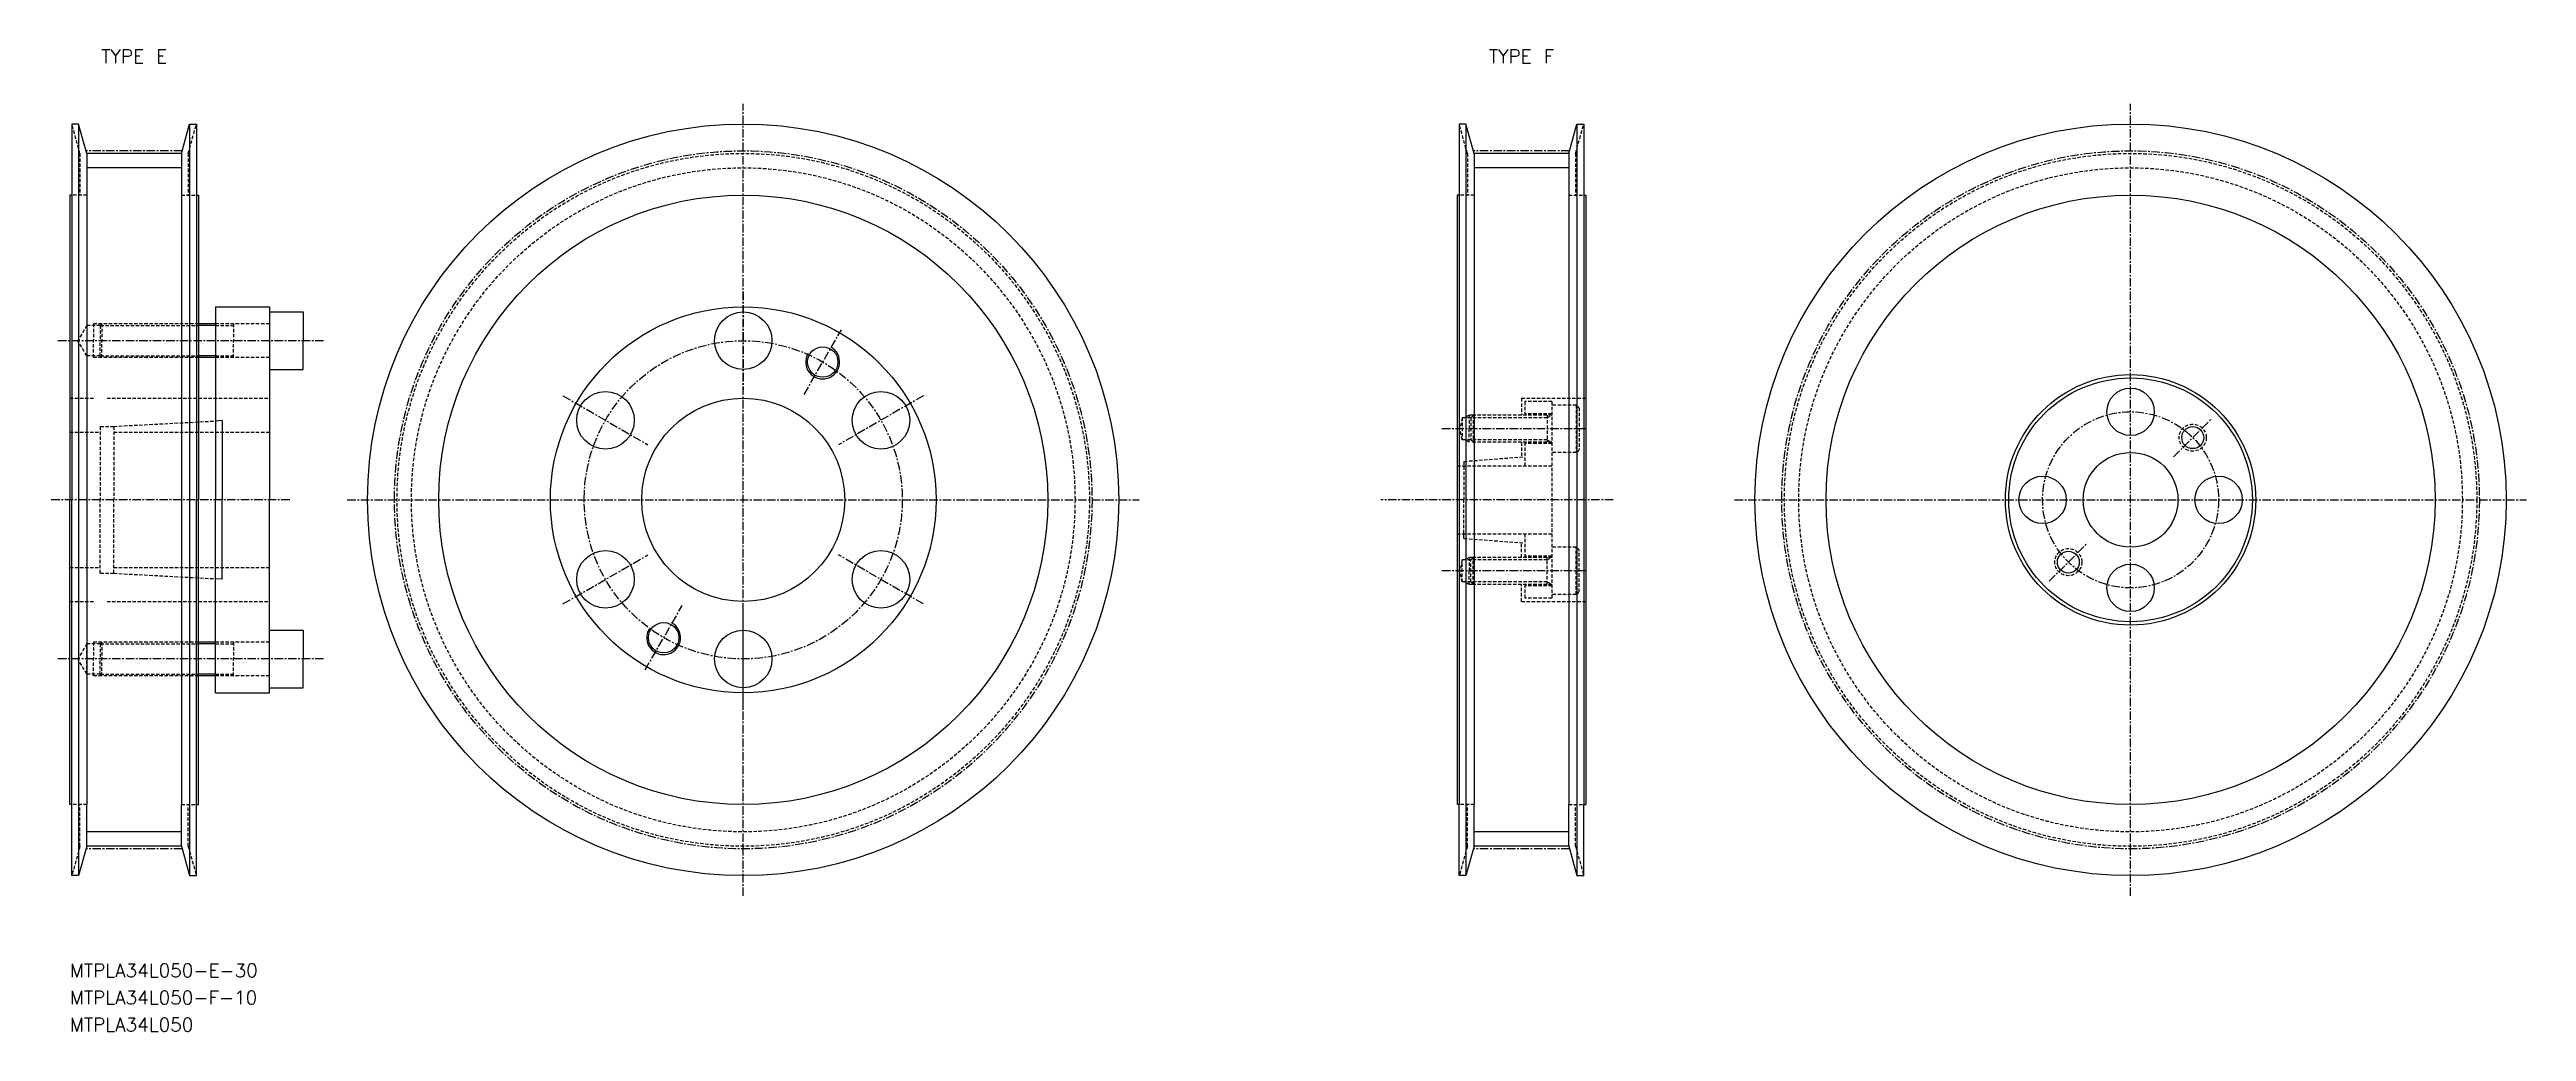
# Model space of a CAD drawing. Extents: x 321 to 687, y 1615 to 1760.
import ezdxf
from ezdxf.enums import TextEntityAlignment as Align

# ---------------------------------------------------------------- set-up
doc = ezdxf.new("R2010")
doc.units = 0
doc.linetypes.add('CENTER', pattern=[2, 1.25, -0.25, 0.25, -0.25])
doc.linetypes.add('DASHED', pattern=[0.75, 0.5, -0.25])
doc.layers.get('0').update_dxf_attribs({"linetype": 'CONTINUOUS'})
doc.layers.add('CENTER', color=1, linetype='CENTER')
doc.styles.add('MISUMI', font='txt.shx')

msp = doc.modelspace()

# ---------------------------------------------------------------- linework, layer by layer
at = {"color": 7, "linetype": 'CONTINUOUS'}
for p, q in [((324.1, 1748.88), (324.1, 1738.38)), ((325.1, 1748.88), (324.1, 1748.88)), ((325.1, 1748.88), (325.1, 1637.88)), ((326.3, 1744.54), (325.1, 1748.88)), ((340.3, 1744.54), (341.5, 1748.88)), ((341.5, 1748.88), (341.5, 1637.88)), ((341.5, 1748.88), (342.5, 1748.88)), ((342.5, 1748.88), (342.5, 1738.38)), ((529.1, 1748.88), (529.1, 1738.38)), ((530.1, 1748.88), (529.1, 1748.88)), ((530.1, 1748.88), (530.1, 1637.88)), ((531.3, 1744.54), (530.1, 1748.88)), ((545.3, 1744.54), (546.5, 1748.88)), ((546.5, 1748.88), (546.5, 1637.88)), ((546.5, 1748.88), (547.5, 1748.88)), ((547.5, 1748.88), (547.5, 1738.38)), ((326.3, 1744.54), (326.3, 1738.38)), ((340.3, 1744.54), (326.3, 1744.54)), ((340.3, 1744.54), (340.3, 1738.38)), ((531.3, 1744.54), (531.3, 1738.38)), ((545.3, 1744.54), (531.3, 1744.54)), ((545.3, 1744.54), (545.3, 1738.38)), ((323.8, 1738.38), (323.8, 1693.38)), ((324.1, 1738.38), (323.8, 1738.38)), ((324.1, 1738.38), (324.1, 1693.38)), ((326.3, 1738.38), (326.3, 1648.38)), ((340.3, 1738.38), (340.3, 1648.38)), ((342.5, 1738.38), (342.5, 1693.38)), ((342.5, 1738.38), (342.8, 1738.38)), ((342.8, 1738.38), (342.8, 1719.38)), ((528.8, 1738.38), (528.8, 1648.38)), ((529.1, 1738.38), (528.8, 1738.38)), ((529.1, 1738.38), (529.1, 1648.38)), ((531.3, 1738.38), (531.3, 1648.38)), ((545.3, 1738.38), (545.3, 1648.38)), ((547.5, 1738.38), (547.5, 1648.38)), ((547.5, 1738.38), (547.8, 1738.38)), ((547.8, 1738.38), (547.8, 1648.38)), ((345.3, 1721.88), (353.3, 1721.88)), ((345.3, 1721.88), (345.3, 1719.38)), ((353.3, 1721.88), (353.3, 1721.13)), ((353.3, 1721.13), (353.3, 1712.63)), ((353.3, 1721.13), (358.3, 1721.13)), ((358.3, 1721.13), (358.3, 1716.88)), ((342.8, 1719.38), (342.8, 1714.38)), ((345.3, 1719.38), (342.8, 1719.38)), ((345.3, 1719.38), (345.3, 1714.38)), ((358.3, 1712.63), (358.3, 1716.88)), ((342.8, 1714.38), (342.8, 1693.38)), ((345.3, 1714.38), (342.8, 1714.38)), ((345.3, 1714.38), (345.3, 1693.38)), ((353.3, 1712.63), (353.3, 1693.38)), ((353.3, 1712.63), (358.3, 1712.63)), ((346.3, 1705.08), (345.3, 1705.02)), ((346.3, 1705.08), (346.3, 1693.38)), ((323.8, 1648.38), (323.8, 1693.38)), ((324.1, 1648.38), (324.1, 1693.38)), ((342.5, 1648.38), (342.5, 1693.38)), ((342.8, 1672.38), (342.8, 1693.38)), ((345.3, 1672.38), (345.3, 1693.38)), ((346.3, 1681.68), (346.3, 1693.38)), ((353.3, 1674.13), (353.3, 1693.38)), ((346.3, 1681.68), (345.3, 1681.73)), ((353.3, 1665.63), (353.3, 1674.13)), ((353.3, 1674.13), (358.3, 1674.13)), ((358.3, 1674.13), (358.3, 1669.88)), ((342.8, 1667.38), (342.8, 1672.38)), ((345.3, 1672.38), (342.8, 1672.38)), ((345.3, 1667.38), (345.3, 1672.38)), ((358.3, 1665.63), (358.3, 1669.88)), ((342.8, 1648.38), (342.8, 1667.38)), ((345.3, 1667.38), (342.8, 1667.38)), ((345.3, 1664.88), (345.3, 1667.38)), ((353.3, 1665.63), (358.3, 1665.63)), ((353.3, 1664.88), (353.3, 1665.63)), ((345.3, 1664.88), (353.3, 1664.88)), ((324.1, 1648.38), (323.8, 1648.38)), ((324.1, 1637.88), (324.1, 1648.38)), ((326.3, 1642.22), (326.3, 1648.38)), ((340.3, 1642.22), (340.3, 1648.38)), ((342.5, 1637.88), (342.5, 1648.38)), ((342.5, 1648.38), (342.8, 1648.38)), ((529.1, 1648.38), (528.8, 1648.38)), ((529.1, 1637.88), (529.1, 1648.38)), ((531.3, 1642.22), (531.3, 1648.38)), ((545.3, 1642.22), (545.3, 1648.38)), ((547.5, 1637.88), (547.5, 1648.38)), ((547.5, 1648.38), (547.8, 1648.38)), ((326.3, 1642.22), (325.1, 1637.88)), ((340.3, 1642.22), (326.3, 1642.22)), ((340.3, 1642.22), (341.5, 1637.88)), ((531.3, 1642.22), (530.1, 1637.88)), ((545.3, 1642.22), (531.3, 1642.22)), ((545.3, 1642.22), (546.5, 1637.88)), ((325.1, 1637.88), (324.1, 1637.88)), ((341.5, 1637.88), (342.5, 1637.88)), ((530.1, 1637.88), (529.1, 1637.88)), ((546.5, 1637.88), (547.5, 1637.88))]:
    msp.add_line(p, q, dxfattribs=at)
at = {"color": 3, "linetype": 'DASHED'}
for p, q in [((325.3, 1744.54), (324.1, 1748.88)), ((341.3, 1744.54), (342.5, 1748.88)), ((530.3, 1744.54), (529.1, 1748.88)), ((546.3, 1744.54), (547.5, 1748.88)), ((325.3, 1744.54), (325.3, 1738.38)), ((341.3, 1744.54), (341.3, 1738.38)), ((530.3, 1744.54), (530.3, 1738.38)), ((546.3, 1744.54), (546.3, 1738.38)), ((326.3, 1738.38), (324.1, 1738.38)), ((340.3, 1738.38), (342.5, 1738.38)), ((531.3, 1738.38), (529.1, 1738.38)), ((545.3, 1738.38), (547.5, 1738.38)), ((326.3, 1719.13), (325, 1716.88)), ((326.3, 1714.63), (325, 1716.88)), ((326.3, 1719.13), (326.3, 1714.63)), ((328.3, 1719.13), (326.3, 1719.13)), ((328.55, 1719.38), (327.3, 1719.38)), ((327.3, 1719.38), (327.3, 1716.88)), ((327.3, 1714.38), (327.3, 1716.88)), ((328.55, 1719.38), (328.3, 1719.13)), ((328.3, 1719.13), (342.8, 1719.13)), ((328.3, 1719.13), (328.3, 1716.88)), ((328.3, 1714.63), (328.3, 1716.88)), ((342.8, 1719.38), (328.55, 1719.38)), ((328.55, 1719.38), (328.55, 1716.88)), ((328.55, 1714.38), (328.55, 1716.88)), ((353.3, 1719.38), (345.3, 1719.38)), ((345.3, 1719.13), (347.97, 1719.13)), ((347.97, 1719.38), (347.97, 1716.88)), ((347.97, 1714.38), (347.97, 1716.88)), ((328.3, 1714.63), (326.3, 1714.63)), ((328.55, 1714.38), (327.3, 1714.38)), ((328.3, 1714.63), (342.8, 1714.63)), ((328.55, 1714.38), (328.3, 1714.63)), ((342.8, 1714.38), (328.55, 1714.38)), ((345.3, 1714.63), (347.97, 1714.63)), ((353.3, 1714.38), (345.3, 1714.38)), ((323.8, 1708.38), (327.3, 1708.38)), ((329.3, 1708.38), (353.3, 1708.38)), ((530.56, 1705.88), (529.9, 1705.5)), ((530.56, 1705.88), (530.56, 1703.88)), ((531.18, 1705.88), (530.56, 1705.88)), ((530.8, 1705.5), (531.18, 1705.88)), ((542.8, 1705.88), (531.18, 1705.88)), ((531.18, 1705.88), (531.18, 1701.88)), ((538.3, 1708.38), (547.8, 1708.38)), ((538.3, 1708.38), (538.3, 1705.88)), ((542.8, 1707.88), (538.8, 1707.88)), ((538.8, 1707.88), (538.8, 1705.88)), ((542.8, 1706.08), (538.8, 1706.08)), ((542.1, 1705.88), (542.1, 1701.88)), ((542.1, 1705.5), (542.76, 1705.88)), ((542.8, 1707.88), (542.8, 1678.88)), ((546.4, 1707.38), (542.8, 1707.38)), ((546.4, 1707.38), (546.4, 1700.38)), ((546.4, 1707.38), (546.8, 1706.98)), ((546.8, 1706.98), (546.8, 1700.78)), ((323.8, 1703.38), (328.3, 1703.38)), ((328.3, 1704.23), (328.3, 1693.38)), ((328.3, 1704.23), (330.3, 1704.23)), ((330.3, 1704.23), (345.3, 1705.02)), ((330.3, 1704.23), (330.3, 1693.38)), ((330.3, 1703.38), (353.3, 1703.38)), ((529.56, 1705.5), (529.21, 1703.88)), ((529.56, 1702.25), (529.21, 1703.88)), ((529.56, 1705.5), (529.56, 1702.25)), ((530.8, 1705.5), (529.56, 1705.5)), ((530.8, 1702.25), (529.56, 1702.25)), ((530.56, 1701.88), (529.9, 1702.25)), ((530.56, 1701.88), (530.56, 1703.88)), ((542.1, 1705.5), (530.8, 1705.5)), ((530.8, 1705.5), (530.8, 1702.25)), ((542.1, 1702.25), (530.8, 1702.25)), ((531.18, 1701.88), (530.8, 1702.25)), ((542.1, 1702.25), (542.76, 1701.88)), ((528.8, 1698.38), (542.8, 1698.38)), ((529.8, 1699.06), (538.8, 1699.75)), ((529.8, 1699.06), (529.8, 1693.38)), ((531.18, 1701.88), (531.27, 1701.88)), ((542.8, 1701.88), (531.18, 1701.88)), ((538.3, 1701.88), (538.3, 1699.71)), ((538.8, 1701.88), (538.8, 1698.38)), ((542.8, 1701.68), (538.8, 1701.68)), ((546.4, 1700.38), (542.8, 1700.38)), ((546.4, 1700.38), (546.8, 1700.78)), ((328.3, 1682.53), (328.3, 1693.38)), ((330.3, 1682.53), (330.3, 1693.38)), ((529.8, 1687.69), (529.8, 1693.38)), ((528.8, 1688.38), (542.8, 1688.38)), ((529.8, 1687.69), (538.8, 1687)), ((538.8, 1688.38), (538.8, 1684.88)), ((529.56, 1684.5), (529.21, 1682.88)), ((529.56, 1681.25), (529.56, 1684.5)), ((530.8, 1684.5), (529.56, 1684.5)), ((530.56, 1684.88), (529.9, 1684.5)), ((531.18, 1684.88), (530.51, 1684.88)), ((530.56, 1684.88), (530.56, 1682.88)), ((531.18, 1684.88), (530.8, 1684.5)), ((542.1, 1684.5), (530.8, 1684.5)), ((530.8, 1681.25), (530.8, 1684.5)), ((542.8, 1684.88), (531.18, 1684.88)), ((531.18, 1680.88), (531.18, 1684.88)), ((538.3, 1684.88), (538.3, 1687.04)), ((542.8, 1685.08), (538.8, 1685.08)), ((542.1, 1680.88), (542.1, 1684.88)), ((542.1, 1684.5), (542.76, 1684.88)), ((546.4, 1686.38), (542.8, 1686.38)), ((546.4, 1679.38), (546.4, 1686.38)), ((546.4, 1686.38), (546.8, 1685.98)), ((546.8, 1679.78), (546.8, 1685.98)), ((323.8, 1683.38), (328.3, 1683.38)), ((328.3, 1682.53), (330.3, 1682.53)), ((330.3, 1683.38), (353.3, 1683.38)), ((330.3, 1682.53), (345.3, 1681.73)), ((529.56, 1681.25), (529.21, 1682.88)), ((530.8, 1681.25), (529.56, 1681.25)), ((530.56, 1680.88), (529.9, 1681.25)), ((530.56, 1680.88), (530.56, 1682.88)), ((531.18, 1680.88), (530.56, 1680.88)), ((542.1, 1681.25), (530.8, 1681.25)), ((530.8, 1681.25), (531.18, 1680.88)), ((542.8, 1680.88), (531.18, 1680.88)), ((538.3, 1678.38), (538.3, 1680.88)), ((538.8, 1680.88), (538.8, 1678.88)), ((542.8, 1680.68), (538.8, 1680.68)), ((542.1, 1681.25), (542.76, 1680.88)), ((323.8, 1678.38), (327.3, 1678.38)), ((329.3, 1678.38), (353.3, 1678.38)), ((538.3, 1678.38), (547.8, 1678.38)), ((542.8, 1678.88), (538.8, 1678.88)), ((546.4, 1679.38), (542.8, 1679.38)), ((546.4, 1679.38), (546.8, 1679.78)), ((326.3, 1672.13), (325, 1669.88)), ((326.3, 1667.63), (325, 1669.88)), ((326.3, 1667.63), (326.3, 1672.13)), ((328.3, 1672.13), (326.3, 1672.13)), ((328.55, 1672.38), (327.3, 1672.38)), ((327.3, 1672.38), (327.3, 1669.88)), ((327.3, 1667.38), (327.3, 1669.88)), ((328.55, 1672.38), (328.3, 1672.13)), ((328.3, 1672.13), (342.8, 1672.13)), ((328.3, 1672.13), (328.3, 1669.88)), ((328.3, 1667.63), (328.3, 1669.88)), ((342.8, 1672.38), (328.55, 1672.38)), ((328.55, 1672.38), (328.55, 1669.88)), ((328.55, 1667.38), (328.55, 1669.88)), ((353.3, 1672.38), (345.3, 1672.38)), ((345.3, 1672.13), (347.97, 1672.13)), ((347.97, 1672.38), (347.97, 1669.88)), ((347.97, 1667.38), (347.97, 1669.88)), ((328.3, 1667.63), (326.3, 1667.63)), ((328.55, 1667.38), (327.3, 1667.38)), ((328.3, 1667.63), (342.8, 1667.63)), ((328.55, 1667.38), (328.3, 1667.63)), ((342.8, 1667.38), (328.55, 1667.38)), ((345.3, 1667.63), (347.97, 1667.63)), ((353.3, 1667.38), (345.3, 1667.38)), ((326.3, 1648.38), (324.1, 1648.38)), ((325.3, 1642.22), (325.3, 1648.38)), ((340.3, 1648.38), (342.5, 1648.38)), ((341.3, 1642.22), (341.3, 1648.38)), ((531.3, 1648.38), (529.1, 1648.38)), ((530.3, 1642.22), (530.3, 1648.38)), ((545.3, 1648.38), (547.5, 1648.38)), ((546.3, 1642.22), (546.3, 1648.38)), ((325.3, 1642.22), (324.1, 1637.88)), ((341.3, 1642.22), (342.5, 1637.88)), ((530.3, 1642.22), (529.1, 1637.88)), ((546.3, 1642.22), (547.5, 1637.88))]:
    msp.add_line(p, q, dxfattribs=at)
at = {"color": 3, "linetype": 'CONTINUOUS'}
for p, q in [((340.3, 1742.41), (326.3, 1742.41)), ((545.3, 1742.41), (531.3, 1742.41)), ((340.3, 1644.35), (326.3, 1644.35)), ((545.3, 1644.35), (531.3, 1644.35))]:
    msp.add_line(p, q, dxfattribs=at)
at = {"color": 3}
for p, q in [((345.3, 1719.13), (342.8, 1719.13)), ((345.3, 1714.63), (342.8, 1714.63)), ((345.3, 1672.13), (342.8, 1672.13)), ((345.3, 1667.63), (342.8, 1667.63))]:
    msp.add_line(p, q, dxfattribs=at)
at = {"color": 7, "linetype": 'CONTINUOUS'}
for centre, radius in [((423.3, 1693.38), 55.5), ((628.3, 1693.38), 55.5), ((423.3, 1693.38), 45), ((628.3, 1693.38), 45), ((423.3, 1693.38), 28.5), ((423.3, 1693.38), 28.5), ((423.3, 1716.88), 4.25), ((435.05, 1713.73), 2.25), ((402.95, 1705.13), 4.25), ((443.65, 1705.13), 4.25), ((628.3, 1693.38), 18.5), ((628.3, 1693.38), 18), ((628.3, 1706.38), 3.5), ((423.3, 1693.38), 15), ((637.49, 1702.57), 1.62), ((628.3, 1693.38), 7), ((615.3, 1693.38), 3.5), ((641.3, 1693.38), 3.5), ((402.95, 1681.63), 4.25), ((443.65, 1681.63), 4.25), ((619.11, 1684.18), 1.62), ((628.3, 1680.38), 3.5), ((411.55, 1673.02), 2.25), ((423.3, 1669.88), 4.25)]:
    msp.add_circle(centre, radius, dxfattribs=at)
at = {"color": 3, "linetype": 'DASHED'}
for centre, radius in [((423.3, 1693.38), 51.16), ((423.3, 1693.38), 49.03), ((628.3, 1693.38), 51.16), ((628.3, 1693.38), 49.03), ((637.49, 1702.57), 2), ((619.11, 1684.18), 2)]:
    msp.add_circle(centre, radius, dxfattribs=at)
at = {"color": 3}
for centre in [(435.05, 1713.73), (411.55, 1673.02)]:
    msp.add_arc(centre, 2.5, 150, 62, dxfattribs=at)
at = {"layer": 'CENTER', "color": 1, "linetype": 'CENTER'}
for p, q in [((423.3, 1634.88), (423.3, 1751.88)), ((628.3, 1634.88), (628.3, 1751.88)), ((340.4, 1744.92), (326.19, 1744.92)), ((545.4, 1744.92), (531.19, 1744.92)), ((423.3, 1724.13), (423.3, 1709.63)), ((361.3, 1716.88), (322, 1716.88)), ((432.3, 1708.96), (437.8, 1718.49)), ((396.67, 1708.75), (409.23, 1701.5)), ((449.93, 1708.75), (437.37, 1701.5)), ((547.8, 1703.88), (526.51, 1703.88)), ((634.66, 1699.74), (640.32, 1705.4)), ((356.3, 1693.38), (320.8, 1693.38)), ((364.8, 1693.38), (481.8, 1693.38)), ((551.85, 1693.38), (517.53, 1693.38)), ((569.8, 1693.38), (686.8, 1693.38)), ((396.67, 1678), (409.23, 1685.25)), ((449.93, 1678), (437.37, 1685.25)), ((616.28, 1681.35), (621.94, 1687.01)), ((547.8, 1682.88), (526.51, 1682.88)), ((408.8, 1668.26), (414.3, 1677.79)), ((423.3, 1662.63), (423.3, 1677.13)), ((361.3, 1669.88), (322, 1669.88)), ((340.4, 1641.84), (326.19, 1641.84)), ((545.4, 1641.84), (531.19, 1641.84))]:
    msp.add_line(p, q, dxfattribs=at)
for centre, radius in [((423.3, 1693.38), 51.54), ((628.3, 1693.38), 51.54), ((423.3, 1693.38), 23.5), ((628.3, 1693.38), 13)]:
    msp.add_circle(centre, radius, dxfattribs=at)

# ---------------------------------------------------------------- texts
at = {"color": 7, "linetype": 'CONTINUOUS', "style": 'MISUMI'}
for s, p in [('TYPE E', (333.3, 1758.88)), ('TYPE F', (538.3, 1758.88))]:
    msp.add_text(s, height=2, dxfattribs=at).set_placement(p, align=Align.MIDDLE_CENTER)
for s, p in [('MTPLA34L050-E-30', (323.8, 1622.88)), ('MTPLA34L050-F-10', (323.8, 1618.88)), ('MTPLA34L050', (323.8, 1614.88))]:
    msp.add_text(s, height=2, dxfattribs=at).set_placement(p)

doc.saveas('drawing.dxf')
